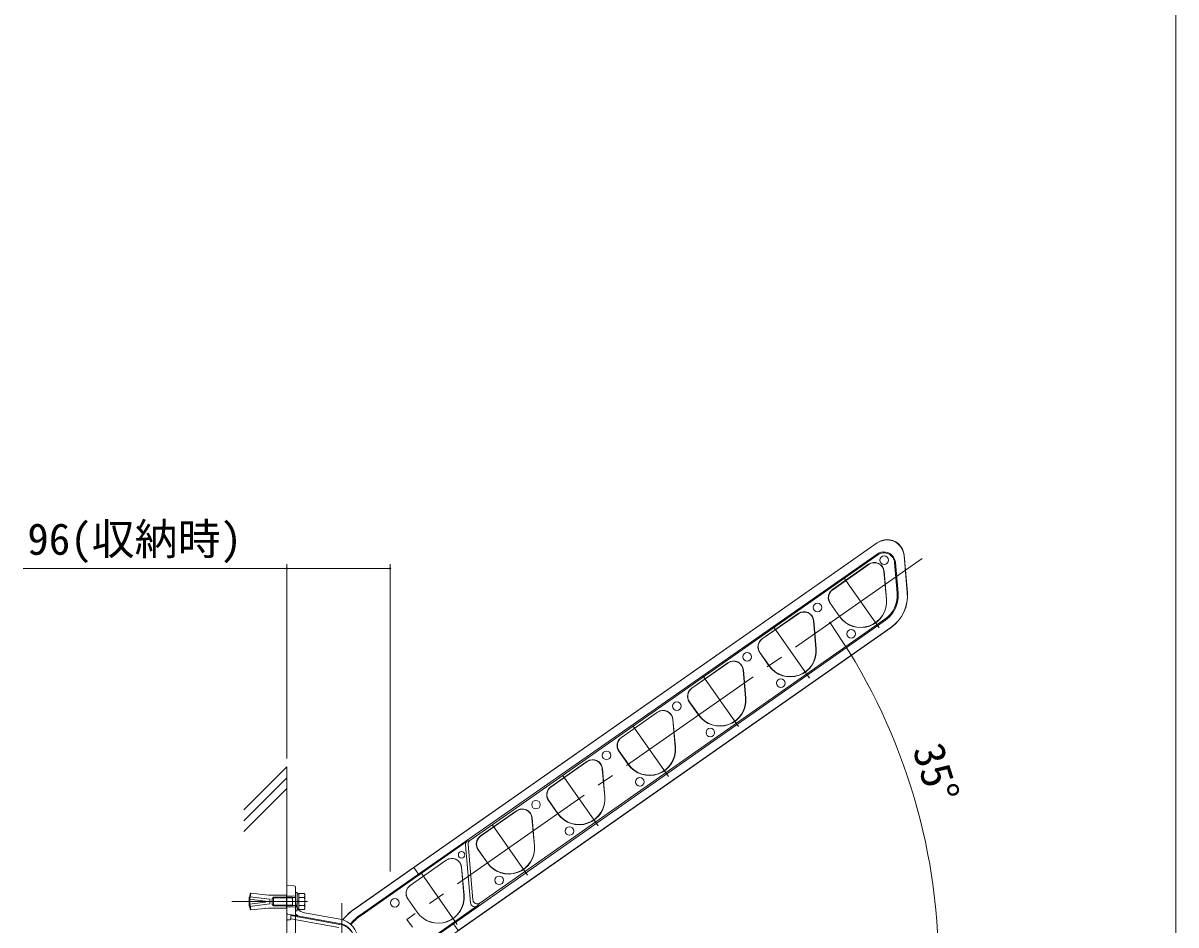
# Model space of a CAD drawing. Units: millimetres, scale not verified. Extents: x -1681 to -294, y -1188 to 1055.
# Drawn here: x -562.2 to -293.9, y -837.1 to -627.2 of the extents above; entities that cross this region are included whole.
import ezdxf
from ezdxf.enums import TextEntityAlignment as Align

# ---------------------------------------------------------------- set-up
doc = ezdxf.new("R2010")
doc.units = ezdxf.units.MM
doc.header["$LTSCALE"] = 4
doc.linetypes.add('CHAIN2', pattern=[12, 9, -1, 1, -1])
doc.linetypes.add('DASHED3', pattern=[4, 3, -1])
for name, color, linetype, lineweight in [('0-2_YKK_ZWAK', 7, 'Continuous', 9), ('0-3_YKK_13', 4, 'Continuous', 9), ('0-4_YKK_D', 6, 'Continuous', 9), ('0-5_YKK_12', 2, 'CHAIN2', 9)]:
    doc.layers.add(name, color=color, linetype=linetype, lineweight=lineweight)
doc.styles.add('ＭＳ ゴシック', font='')
doc.styles.get('ＭＳ ゴシック').set_extended_font_data('MS Gothic')

msp = doc.modelspace()

# ---------------------------------------------------------------- linework, layer by layer
at = {"layer": '0-2_YKK_ZWAK'}
msp.add_line((-293.947, 996), (-293.947, -1188), dxfattribs=at)
at = {"layer": '0-3_YKK_13'}
for p, q in [((-485.172, -833.362), (-363.46, -748.139)), ((-363.487, -748.197), (-471.252, -823.679)), ((-363.487, -748.197), (-362.826, -747.822)), ((-363.46, -748.139), (-363.487, -748.197)), ((-363.46, -748.139), (-362.798, -747.763)), ((-362.826, -747.822), (-362.105, -747.578)), ((-362.798, -747.763), (-362.078, -747.52)), ((-362.105, -747.578), (-361.352, -747.475)), ((-362.078, -747.52), (-361.324, -747.417)), ((-361.352, -747.475), (-360.593, -747.517)), ((-361.324, -747.417), (-360.566, -747.459)), ((-360.593, -747.517), (-359.856, -747.702)), ((-360.566, -747.459), (-359.829, -747.644)), ((-359.856, -747.702), (-359.167, -748.023)), ((-359.829, -747.644), (-359.14, -747.965)), ((-359.167, -748.023), (-358.552, -748.468)), ((-359.14, -747.965), (-358.525, -748.411)), ((-358.552, -748.468), (-358.032, -749.023)), ((-358.525, -748.411), (-358.005, -748.965)), ((-363.472, -750.771), (-470.168, -825.228)), ((-363.343, -750.956), (-458.235, -817.4)), ((-363.472, -750.771), (-363.022, -750.517)), ((-363.022, -750.517), (-362.531, -750.352)), ((-362.531, -750.352), (-362.018, -750.283)), ((-362.018, -750.283), (-361.501, -750.312)), ((-361.501, -750.312), (-360.999, -750.438)), ((-360.999, -750.438), (-360.53, -750.657)), ((-360.53, -750.657), (-360.111, -750.961)), ((-360.111, -750.961), (-359.757, -751.338)), ((-358.032, -749.023), (-357.626, -749.666)), ((-358.005, -748.965), (-357.6, -749.608)), ((-357.626, -749.666), (-357.35, -750.374)), ((-357.6, -749.608), (-357.323, -750.317)), ((-357.35, -750.374), (-357.212, -751.123)), ((-357.323, -750.317), (-357.185, -751.065)), ((-357.212, -751.123), (-357.185, -751.065)), ((-356.464, -759.68), (-357.212, -751.123)), ((-357.185, -751.065), (-356.43, -759.696)), ((-373.854, -759.012), (-365.462, -753.136)), ((-365.43, -753.181), (-373.823, -759.057)), ((-359.757, -751.338), (-359.481, -751.776)), ((-359.481, -751.776), (-359.292, -752.258)), ((-358.802, -759.832), (-359.419, -752.786)), ((-359.292, -752.258), (-359.198, -752.767)), ((-358.575, -759.812), (-359.198, -752.767)), ((-361.332, -761.298), (-361.898, -754.828)), ((-361.844, -754.823), (-361.278, -761.293)), ((-361.332, -761.298), (-361.278, -761.293)), ((-358.575, -761.029), (-358.785, -762.227)), ((-358.575, -759.812), (-358.575, -761.029)), ((-372.27, -765.294), (-374.421, -762.222)), ((-359.807, -764.426), (-360.588, -765.36)), ((-359.2, -763.372), (-359.807, -764.426)), ((-358.785, -762.227), (-359.2, -763.372)), ((-462.072, -836.79), (-361.519, -766.143)), ((-455.955, -831.979), (-361.655, -765.949)), ((-390.237, -770.483), (-381.845, -764.607)), ((-381.813, -764.652), (-390.206, -770.529)), ((-377.715, -772.77), (-378.282, -766.299)), ((-378.227, -766.294), (-377.661, -772.765)), ((-360.588, -765.36), (-361.519, -766.143)), ((-360.233, -767.853), (-474.591, -847.928)), ((-460.988, -838.338), (-360.269, -767.837)), ((-388.653, -776.766), (-390.804, -773.694)), ((-377.715, -772.77), (-377.661, -772.765)), ((-406.62, -781.955), (-398.228, -776.079)), ((-398.196, -776.124), (-406.589, -782)), ((-394.098, -784.241), (-394.664, -777.771)), ((-394.61, -777.766), (-394.044, -784.236)), ((-405.036, -788.237), (-407.187, -785.165)), ((-394.098, -784.241), (-394.044, -784.236)), ((-423.004, -793.427), (-414.611, -787.55)), ((-414.58, -787.595), (-422.972, -793.472)), ((-410.481, -795.713), (-411.048, -789.242)), ((-410.993, -789.237), (-410.427, -795.708)), ((-421.419, -799.709), (-423.57, -796.637)), ((-410.481, -795.713), (-410.427, -795.708)), ((-439.387, -804.898), (-430.994, -799.022)), ((-430.963, -799.067), (-439.355, -804.943)), ((-426.864, -807.184), (-427.431, -800.714)), ((-427.376, -800.709), (-426.81, -807.179)), ((-510.823, -812.806), (-500.823, -802.806)), ((-510.823, -815.306), (-500.823, -805.306)), ((-426.864, -807.184), (-426.81, -807.179)), ((-437.802, -811.18), (-439.953, -808.108)), ((-455.77, -816.37), (-447.377, -810.493)), ((-447.346, -810.538), (-455.738, -816.415)), ((-443.248, -818.656), (-443.814, -812.185)), ((-443.759, -812.181), (-443.193, -818.651)), ((-458.849, -817.552), (-483.582, -834.871)), ((-458.235, -817.4), (-458.849, -817.552)), ((-459.271, -818.458), (-458.093, -831.923)), ((-458.657, -818.306), (-457.525, -831.247)), ((-454.185, -822.652), (-456.336, -819.58)), ((-456.29, -819.548), (-454.14, -822.62)), ((-443.248, -818.656), (-443.193, -818.651)), ((-472.131, -827.872), (-463.739, -821.996)), ((-463.729, -822.01), (-472.121, -827.886)), ((-454.14, -822.62), (-454.185, -822.652)), ((-485.134, -833.399), (-471.252, -823.679)), ((-483.734, -834.727), (-470.168, -825.228)), ((-470.168, -825.228), (-471.252, -823.679)), ((-459.631, -830.127), (-460.197, -823.657)), ((-460.179, -823.655), (-459.613, -830.126)), ((-499.185, -827.934), (-500.823, -827.877)), ((-500.823, -827.877), (-500.823, -829.126)), ((-498.823, -829.184), (-498.823, -828.309)), ((-500.823, -864.128), (-500.823, -829.126)), ((-498.823, -832.267), (-498.823, -829.184)), ((-498.823, -829.502), (-498.423, -829.502)), ((-498.823, -833.752), (-498.823, -829.502)), ((-498.423, -829.502), (-498.423, -833.752)), ((-498.423, -829.865), (-498.023, -829.865)), ((-498.023, -831.565), (-498.423, -831.565)), ((-498.023, -829.751), (-498.023, -833.503)), ((-498.023, -829.751), (-496.793, -829.751)), ((-498.023, -830.627), (-498.023, -832.627)), ((-498.023, -830.689), (-496.793, -830.689)), ((-496.648, -830.002), (-496.793, -829.751)), ((-496.648, -830.002), (-496.648, -833.252)), ((-470.537, -834.102), (-472.688, -831.03)), ((-472.674, -831.02), (-470.523, -834.092)), ((-498.823, -832.267), (-498.823, -833.176)), ((-498.823, -863.68), (-498.823, -833.176)), ((-498.423, -833.752), (-498.823, -833.752)), ((-498.023, -831.69), (-498.423, -831.69)), ((-498.023, -833.39), (-498.423, -833.39)), ((-498.023, -832.565), (-496.793, -832.565)), ((-498.023, -833.503), (-496.793, -833.503)), ((-496.648, -833.252), (-496.793, -833.503)), ((-488.454, -835.705), (-496.757, -834.241)), ((-481.963, -850.468), (-456.524, -832.655)), ((-456.524, -832.655), (-455.955, -831.979)), ((-462.072, -836.79), (-482.194, -850.879)), ((-460.988, -838.338), (-462.072, -836.79))]:
    msp.add_line(p, q, dxfattribs=at)
at = {"layer": '0-3_YKK_13', "linetype": 'DASHED3'}
for p, q in [((-509.448, -830.502), (-509.573, -830.627)), ((-509.573, -830.627), (-509.573, -832.627)), ((-509.545, -831.045), (-509.393, -829.81)), ((-505.823, -831.502), (-509.545, -831.045)), ((-509.448, -830.502), (-504.823, -831.064)), ((-509.448, -830.502), (-509.448, -832.752)), ((-509.421, -831.06), (-509.254, -829.701)), ((-509.254, -829.701), (-509.393, -829.81)), ((-509.253, -829.696), (-505.147, -830.127)), ((-505.823, -831.502), (-505.823, -831.627)), ((-505.823, -831.752), (-505.823, -831.627)), ((-505.147, -830.127), (-500.948, -830.127)), ((-504.823, -831.064), (-504.823, -832.19)), ((-504.273, -830.927), (-503.973, -830.627)), ((-504.273, -832.327), (-504.273, -830.927)), ((-504.135, -830.789), (-499.498, -830.789)), ((-503.973, -832.627), (-503.973, -830.627)), ((-503.973, -830.627), (-499.498, -830.627)), ((-500.948, -830.127), (-500.948, -833.127)), ((-500.948, -830.127), (-500.823, -830.252)), ((-500.823, -831.627), (-500.823, -830.252)), ((-500.823, -830.307), (-498.823, -830.377)), ((-500.823, -833.002), (-500.823, -831.627)), ((-499.498, -830.627), (-499.217, -830.708)), ((-499.498, -832.627), (-499.498, -830.627)), ((-499.217, -830.708), (-499.498, -830.789)), ((-498.823, -830.708), (-499.217, -830.708)), ((-509.573, -832.627), (-509.448, -832.752)), ((-505.823, -831.752), (-509.545, -832.209)), ((-509.545, -832.209), (-509.393, -833.445)), ((-509.448, -832.752), (-504.823, -832.19)), ((-509.421, -832.194), (-509.254, -833.553)), ((-509.254, -833.553), (-509.393, -833.445)), ((-509.253, -833.559), (-505.147, -833.127)), ((-505.823, -833.122), (-505.823, -833.127)), ((-505.147, -833.127), (-500.948, -833.127)), ((-504.273, -832.327), (-503.973, -832.627)), ((-504.135, -832.465), (-499.498, -832.465)), ((-499.498, -832.627), (-503.973, -832.627)), ((-500.823, -833.002), (-500.948, -833.127)), ((-498.823, -832.877), (-500.821, -832.947)), ((-499.217, -832.546), (-499.498, -832.465)), ((-499.217, -832.546), (-499.498, -832.627)), ((-498.823, -832.546), (-499.217, -832.546)), ((-500.823, -852.23), (-500.823, -836.149)), ((-500.616, -834.576), (-498.823, -834.892)), ((-500.581, -835.899), (-500.189, -835.885)), ((-499.948, -834.877), (-498.773, -834.877)), ((-499.948, -834.906), (-488.481, -836.928)), ((-499.948, -835.414), (-499.948, -835.668)), ((-488.715, -837.649), (-499.948, -835.668)), ((-498.823, -834.892), (-488.585, -836.698)), ((-498.773, -834.627), (-498.648, -834.627)), ((-498.773, -834.702), (-498.773, -834.627)), ((-498.773, -834.877), (-498.773, -834.702)), ((-498.648, -834.627), (-498.295, -834.98)), ((-498.348, -835.177), (-498.412, -835.177)), ((-498.273, -835.033), (-498.273, -835.102))]:
    msp.add_line(p, q, dxfattribs=at)
at = {"layer": '0-3_YKK_13'}
for points in [[(-374.375, -762.191), (-372.224, -765.263), (-372.27, -765.294)], [(-390.758, -773.662), (-388.608, -776.734), (-388.653, -776.766)], [(-407.141, -785.134), (-404.991, -788.206), (-405.036, -788.237)], [(-423.525, -796.605), (-421.374, -799.677), (-421.419, -799.709)], [(-510.823, -810.306), (-500.823, -800.306), (-500.823, -952.3)], [(-439.908, -808.077), (-437.757, -811.149), (-437.802, -811.18)]]:
    msp.add_lwpolyline(points, dxfattribs=at)
at = {"layer": '0-3_YKK_13', "linetype": 'DASHED3'}
msp.add_lwpolyline([(-499.948, -835.414), (-499.948, -834.906), (-499.948, -834.877)], dxfattribs=at)
at = {"layer": '0-3_YKK_13'}
for centre, radius in [((-361.843, -752.194), 1), ((-377.335, -763.195), 1), ((-369.531, -769.328), 1), ((-393.718, -774.666), 1), ((-385.914, -780.799), 1), ((-410.101, -786.138), 1), ((-402.297, -792.271), 1), ((-426.484, -797.609), 1), ((-418.68, -803.742), 1), ((-442.867, -809.081), 1), ((-435.063, -815.214), 1), ((-460.182, -820.747), 0.75), ((-451.446, -826.685), 1), ((-475.705, -831.921), 1)]:
    msp.add_circle(centre, radius, dxfattribs=at)
for centre, radius, start, end in [((-361.909, -753.004), 2.5, 5, 125), ((-364.14, -755.024), 2.305, 5, 125), ((-364.14, -755.024), 2.25, 5, 125), ((-372.532, -760.9), 2.305, 125, 214.99998), ((-372.532, -760.9), 2.25, 125, 214.99998), ((-367.31, -761.821), 6.055, 214.99998, 5), ((-367.31, -761.821), 6, 214.99998, 5), ((-365.526, -760.42), 6.75, 305, 5), ((-365.43, -760.464), 9, 304.99126, 4.99562), ((-365.395, -760.481), 9, 305, 5), ((-380.523, -766.495), 2.305, 5, 125), ((-380.523, -766.495), 2.25, 5, 125), ((-388.915, -772.372), 2.305, 125, 214.99998), ((-388.915, -772.372), 2.25, 125, 214.99998), ((-383.693, -773.293), 6.055, 214.99998, 5), ((-383.693, -773.293), 6, 214.99998, 5), ((-396.906, -777.967), 2.305, 5, 125), ((-396.906, -777.967), 2.25, 5, 125), ((-405.298, -783.843), 2.305, 125, 214.99998), ((-405.298, -783.843), 2.25, 125, 214.99998), ((-400.076, -784.764), 6.055, 214.99998, 5), ((-400.076, -784.764), 6, 214.99998, 5), ((-413.289, -789.438), 2.305, 5, 125), ((-413.289, -789.438), 2.25, 5, 125), ((-421.681, -795.315), 2.305, 125, 214.99998), ((-421.681, -795.315), 2.25, 125, 214.99998), ((-416.459, -796.236), 6.055, 214.99998, 5), ((-416.459, -796.236), 6, 214.99998, 5), ((-429.672, -800.91), 2.305, 5, 125), ((-429.672, -800.91), 2.25, 5, 125), ((-438.064, -806.786), 2.305, 125, 214.99998), ((-438.064, -806.786), 2.25, 125, 214.99998), ((-432.842, -807.707), 6.055, 214.99998, 5), ((-432.842, -807.707), 6, 214.99998, 5), ((-446.055, -812.381), 2.305, 5, 125), ((-446.055, -812.381), 2.25, 5, 125), ((-458.275, -818.371), 1, 125, 185), ((-457.661, -818.219), 1, 125, 185), ((-454.448, -818.258), 2.305, 125, 214.99998), ((-454.448, -818.258), 2.25, 125, 214.99998), ((-449.225, -819.179), 6.055, 214.99998, 5), ((-449.225, -819.179), 6, 214.99998, 5), ((-462.438, -823.853), 2.268, 5, 125), ((-462.438, -823.853), 2.25, 5, 125), ((-499.198, -828.309), 0.375, 0, 88), ((-470.831, -829.729), 2.268, 125, 214.99998), ((-470.831, -829.729), 2.25, 125, 214.99998), ((-497.478, -830.22), 0.831, 325.61574, 34.38425), ((-499.753, -831.627), 3.105, 342.41203, 17.58795), ((-465.608, -830.65), 6.018, 214.99998, 5), ((-465.608, -830.65), 6, 214.99998, 5), ((-456.529, -831.16), 1, 185, 305), ((-496.323, -831.779), 2.5, 180, 260), ((-497.478, -833.034), 0.831, 325.61574, 34.38425), ((-478.002, -843.602), 12.5, 125, 141.73892), ((-477.964, -843.639), 12.5, 125, 141.62569), ((-457.097, -831.836), 1, 185, 305), ((-489.323, -840.629), 5, 0, 80), ((-476.564, -844.967), 12.5, 125, 139.44415), ((-476.413, -845.11), 12.5, 125, 139.41751)]:
    msp.add_arc(centre, radius, start, end, dxfattribs=at)
at = {"layer": '0-3_YKK_13', "linetype": 'DASHED3'}
for centre, radius, start, end in [((-500.573, -834.33), 0.25, 180, 260), ((-500.573, -836.149), 0.25, 91.99998, 180), ((-500.198, -835.636), 0.25, 272, 0), ((-498.348, -835.102), 0.075, 270, 0), ((-498.348, -835.033), 0.075, 0, 45), ((-489.323, -840.883), 4.25, 0, 80), ((-489.198, -840.99), 4.125, 0, 80)]:
    msp.add_arc(centre, radius, start, end, dxfattribs=at)
at = {"layer": '0-4_YKK_D'}
for p, q in [((-500.823, -798.306), (-500.823, -753.135)), ((-476.823, -824.645), (-476.823, -753.135)), ((-500.823, -754.135), (-562.223, -754.135)), ((-476.823, -754.135), (-500.823, -754.135))]:
    msp.add_line(p, q, dxfattribs=at)
for centre, radius, start, end in [((-500.823, -754.135), 0.159, 0, 180), ((-500.823, -754.135), 0.159, 180, 0), ((-476.823, -754.135), 0.159, 0, 180), ((-476.823, -754.135), 0.159, 180, 0), ((-374.426, -766.804), 0.159, 125, 305), ((-374.426, -766.804), 0.159, 305, 125), ((-488.782, -846.877), 139.603, 0, 35)]:
    msp.add_arc(centre, radius, start, end, dxfattribs=at)
at = {"layer": '0-5_YKK_12'}
for p, q in [((-352.995, -751.798), (-472.908, -835.762)), ((-363.012, -767.937), (-371.272, -756.141)), ((-379.252, -779.614), (-387.511, -767.818)), ((-395.778, -790.88), (-404.038, -779.085)), ((-412.042, -802.543), (-420.302, -790.747)), ((-428.425, -814.015), (-436.685, -802.219)), ((-444.808, -825.486), (-453.068, -813.69)), ((-461.191, -836.958), (-469.451, -825.162)), ((-513.666, -831.627), (-500.198, -831.627)), ((-496.023, -831.627), (-504.898, -831.627)), ((-488.073, -832.019), (-488.073, -869.215)), ((-472.908, -835.762), (-471.618, -837.605))]:
    msp.add_line(p, q, dxfattribs=at)

# ---------------------------------------------------------------- texts
at = {"layer": '0-4_YKK_D', "color": 4, "style": 'ＭＳ ゴシック'}
msp.add_text('96(収納時)', height=7.331, dxfattribs=at).set_placement((-561.223, -753.135), align=Align.BOTTOM_LEFT)
msp.add_text('35%%d', height=7.331, rotation=287.5, dxfattribs=at).set_placement((-357.378, -796.89), align=Align.BOTTOM_LEFT)

doc.saveas('drawing.dxf')
